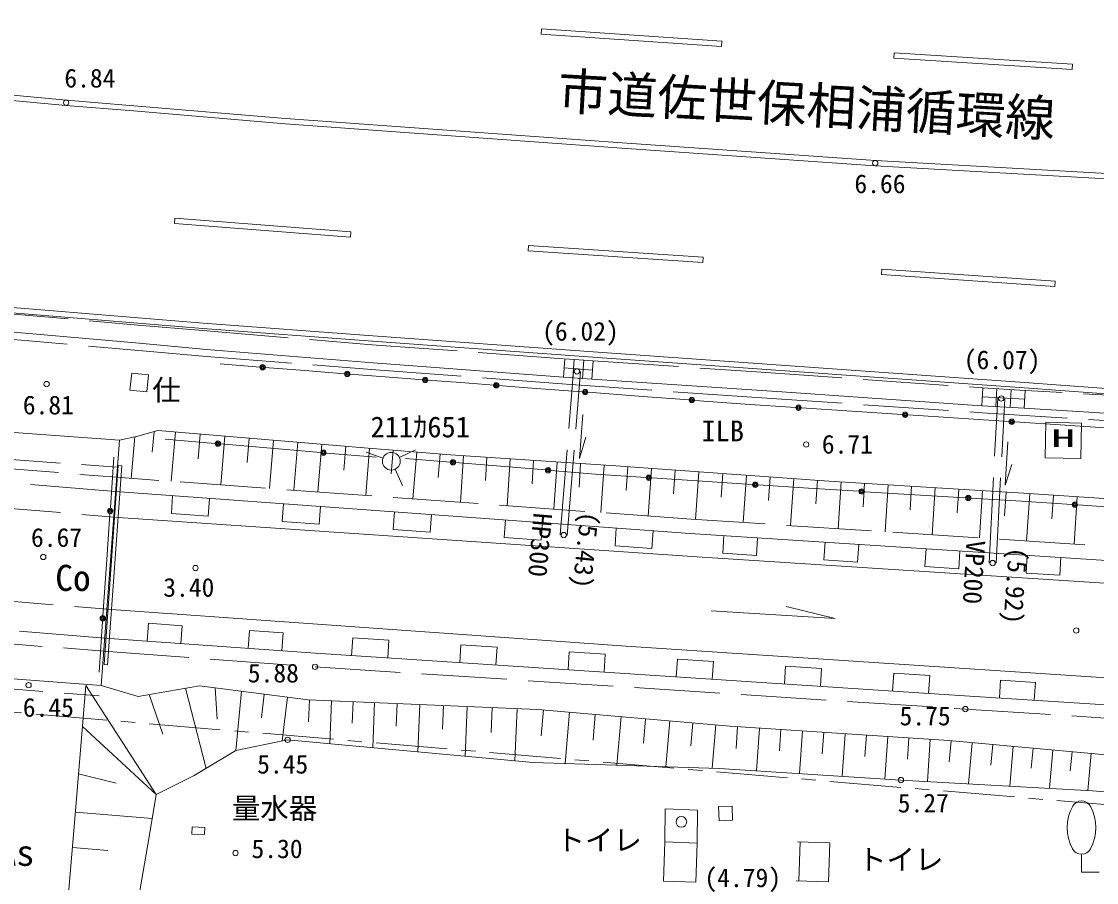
# Model space of a CAD drawing. Units: millimetres, scale not verified. Extents: x -85698 to 78302, y -59329 to 53471.
# Drawn here: x 6696 to 36908, y 5723 to 29928 of the extents above; entities that cross this region are included whole.
import ezdxf
from ezdxf.enums import TextEntityAlignment as Align

# ---------------------------------------------------------------- set-up
doc = ezdxf.new("R2010")
doc.units = ezdxf.units.MM
doc.header["$LTSCALE"] = 400
doc.linetypes.add('CHAIN1', pattern=[8, 5, -1, 1, -1])
doc.linetypes.add('DASHED', pattern=[7.5, 6, -1.5])
for name, color, linetype, lineweight in [('1-0_一 般', 7, 'Continuous', 9), ('1-2_躯体', 7, 'CHAIN1', 9), ('1-8_0', 8, 'Continuous', 13)]:
    doc.layers.add(name, color=color, linetype=linetype, lineweight=lineweight)
doc.styles.add('ＭＳ ゴシック', font='')
doc.styles.get('ＭＳ ゴシック').set_extended_font_data('MS Gothic')

msp = doc.modelspace()

# ---------------------------------------------------------------- linework, layer by layer
at = {"layer": '1-0_一 般'}
for p, q in [((21312.8, 29722.7), (21302.6, 29573)), ((26378.8, 29376.1), (21312.8, 29722.7)), ((21302.6, 29573), (26368.6, 29226.5)), ((26378.8, 29376.1), (26368.6, 29226.5)), ((31223.9, 29049.2), (31214.3, 28899.5)), ((36231.8, 28730.2), (31223.9, 29049.2)), ((31214.3, 28899.5), (36222.2, 28580.5)), ((36231.8, 28730.2), (36222.2, 28580.5)), ((11005.6, 24394.8), (10994.1, 24245.3)), ((10994.1, 24245.3), (15943, 23863.6)), ((15954.6, 24013.2), (11005.6, 24394.8)), ((15954.6, 24013.2), (15943, 23863.6)), ((20943.9, 23633.6), (20933.9, 23484)), ((25852.5, 23305), (20943.9, 23633.6)), ((20933.9, 23484), (25842.5, 23155.3)), ((25852.5, 23305), (25842.5, 23155.3)), ((30872, 22964.7), (30861.7, 22815.1)), ((35751, 22630.9), (30872, 22964.7)), ((30861.7, 22815.1), (35740.8, 22481.2)), ((35751, 22630.9), (35740.8, 22481.2)), ((13403.9, 20212.5), (12281.3, 20300.4)), ((22193, 19914.1), (22229.8, 20423.3)), ((22459.4, 19894.8), (22496.3, 20404)), ((13538.6, 20202), (14661.2, 20114.2)), ((15783.7, 20026.4), (14661.2, 20114.2)), ((15918.4, 20015.8), (17041, 19928)), ((21944.9, 20188), (22744.3, 20130.1)), ((17984, 19855.8), (17041, 19928)), ((18097.2, 19847.2), (19040.2, 19775)), ((19983.3, 19702.8), (19040.2, 19775)), ((20096.4, 19694.2), (21039.5, 19622)), ((22453.3, 19515.8), (21039.5, 19622)), ((22622.9, 19503), (24036.7, 19396.8)), ((25450.5, 19290.6), (24036.7, 19396.8)), ((33699.9, 19378.5), (34890.3, 19307)), ((34081.6, 19103.4), (34111.8, 19605.9)), ((34478.4, 19079.5), (34508.6, 19582.1)), ((25620.2, 19277.8), (27033.9, 19171.6)), ((28448.4, 19077.4), (27033.9, 19171.6)), ((28618.1, 19066.1), (30032.5, 18972)), ((31446.9, 18877.8), (30032.5, 18972)), ((31616.7, 18866.5), (33031.1, 18772.4)), ((34442.4, 18680.8), (33031.1, 18772.4)), ((34611.8, 18669.9), (36023.2, 18578.3)), ((37434.5, 18486.8), (36023.2, 18578.3)), ((9879, 18251.1), (9776.8, 17084.9)), ((10423.1, 18401.3), (10370.2, 17818.2)), ((12133.3, 18068.2), (10734, 18189.3)), ((11023.1, 18388.7), (10907.1, 17002.5)), ((11716.2, 18330.7), (11658.2, 17637.6)), ((12409.3, 18272.7), (12294.6, 16901.3)), ((13095, 18215.4), (13037.6, 17529.7)), ((13780.7, 18158), (13667.2, 16801.2)), ((12301.2, 18053.7), (13700.6, 17932.6)), ((15100, 17811.6), (13700.6, 17932.6)), ((14459.1, 18101.3), (14345.9, 16748.6)), ((15137.4, 18044.5), (15025.2, 16702.2)), ((15808.6, 17988.4), (15752.5, 17317.2)), ((16479.7, 17932.3), (16369.3, 16604.2)), ((17143.8, 17877), (17088.5, 17213)), ((17769.4, 17881.8), (17316.3, 17670.5)), ((9194.8, 16255.5), (9293.4, 17681.4)), ((15267.9, 17797.1), (16667.2, 17676)), ((16384.9, 17821.3), (16854.8, 17650.3)), ((18745.7, 17541.8), (17484.5, 17646.7)), ((17807.8, 17821.8), (17698.4, 16507.3)), ((18465, 17767.1), (18410.3, 17109.9)), ((18897, 17529.3), (20158.2, 17424.4)), ((19122.7, 17718.4), (19035, 16409.9)), ((19776.9, 17674.5), (19733.1, 17020.3)), ((20431.1, 17630.7), (20343, 16314.5)), ((21089.2, 17586.6), (21045.1, 16928.5)), ((21747.3, 17542.5), (21658.6, 16218.9)), ((9412.8, 17442.4), (9018, 11852.2)), ((9117.8, 11845.2), (9512.5, 17435.3)), ((9412.8, 17442.4), (9512.5, 17435.3)), ((17195.3, 17338.3), (17406.7, 16885.1)), ((21419.4, 17319.5), (20158.2, 17424.4)), ((21570.7, 17306.9), (22831.9, 17202)), ((22409.1, 17498.2), (22364.8, 16836.3)), ((23070.9, 17453.8), (22981.8, 16122.7)), ((23736.4, 17408.1), (23689.6, 16742.7)), ((24401.8, 17361.2), (24307.9, 16026.3)), ((25069.3, 17314.2), (25022.3, 16646.8)), ((25736.8, 17267.3), (25642.6, 15929.3)), ((24242.4, 17108.8), (22831.9, 17202)), ((24411.6, 17097.6), (25822.1, 17004.4)), ((27232.6, 16911.1), (25822.1, 17004.4)), ((26405.7, 17220.2), (26358.6, 16551.2)), ((27074.7, 17173.1), (26981, 15841.8)), ((27740.3, 17126.2), (27693.5, 16460.6)), ((28405.9, 17079.3), (28312.7, 15755)), ((29068.1, 17032.7), (29021.5, 16370.6)), ((29730.4, 16988.7), (29647.6, 15668)), ((30390.8, 16947.3), (30349.4, 16286.9)), ((25491.2, 15538.1), (9339.8, 16715.7)), ((27401.9, 16899.9), (28812.4, 16806.7)), ((30225, 16720.7), (28812.4, 16806.7)), ((30394.5, 16710.4), (31807.1, 16624.5)), ((31051.2, 16905.9), (30968.1, 15581.9)), ((31713.2, 16864.4), (31671.7, 16202.4)), ((33219.8, 16538.5), (31807.1, 16624.5)), ((32375.2, 16822.8), (32291.9, 15495.6)), ((33038.8, 16781.2), (32997.2, 16117.6)), ((33702.4, 16739.6), (33619, 15409.1)), ((34367.7, 16697.8), (34326, 16032.6)), ((35032.9, 16655.5), (34944.3, 15322.6)), ((33389.3, 16528.2), (34801.9, 16442.2)), ((36215.2, 16348.4), (34801.9, 16442.2)), ((35699.3, 16611.2), (35655, 15944.8)), ((36365.7, 16566.9), (36277.3, 15235.7)), ((36384.8, 16337.2), (37798.1, 16243.4)), ((9183, 16084.4), (9084.4, 14658.5)), ((9177.5, 16005.1), (9286.5, 15996)), ((9286.5, 15996), (25687.9, 14877)), ((8985.8, 13232.7), (9084.4, 14658.5)), ((9094.6, 13407), (8998.4, 13414.8)), ((23688.7, 12366.3), (9094.6, 13407)), ((8974, 13061.6), (8875.4, 11635.7)), ((9018, 11852.2), (9117.8, 11845.2)), ((10479.4, 8201), (8504.2, 11259)), ((8935.4, 11259.5), (9979.1, 10952)), ((11883.5, 8930.6), (11301.9, 11181.9)), ((12142.8, 11193.3), (12195.5, 10314.9)), ((10284.6, 11005.1), (10665.5, 9896.7)), ((12717, 9430.8), (12875.7, 11099.3)), ((13514.2, 11017.5), (13437.8, 10350.3)), ((14176.5, 10932.6), (14018.8, 9702.1)), ((14757.2, 10858.1), (21205.9, 10591.5)), ((14792, 10856.7), (14766.4, 10236.9)), ((15411.8, 10831.1), (15361.9, 9624.1)), ((16015.3, 10806.1), (15990.3, 10202.6)), ((16618.8, 10781.1), (16566.3, 9512)), ((17253.3, 10754.9), (17227.1, 10120.4)), ((17887.9, 10728.7), (17832.7, 9394.2)), ((18555.1, 10701.1), (18527.5, 10033.8)), ((19222.3, 10673.5), (19164.3, 9270.3)), ((19923.9, 10644.5), (19894.9, 9942.9)), ((20625.5, 10615.5), (20564.5, 9140)), ((21362.7, 10577.8), (21298.7, 9842.2)), ((22098.3, 10513.8), (21972.2, 9064.2)), ((22823.1, 10450.7), (22760, 9725.9)), ((23547.9, 10387.7), (23428.7, 9018)), ((24232.7, 10328.1), (24173.1, 9643.2)), ((10479.4, 8201), (8408.7, 10108.4)), ((24917.5, 10268.5), (24804.9, 8974.3)), ((25564.6, 10212.2), (25508.3, 9565.1)), ((26211.7, 10155.8), (26105.3, 8933)), ((26823.4, 10106.9), (26782.7, 9494.5)), ((27435.8, 10066.1), (27355.6, 8860.4)), ((28038.6, 10026.1), (27998.6, 9423.2)), ((28641.5, 9986), (28561.6, 8784.4)), ((21072.3, 9092.8), (14174.8, 9734.6)), ((29242.3, 9946), (29202.4, 9345.2)), ((29843.1, 9906.1), (29763.5, 8708.6)), ((30441.8, 9866.3), (30402, 9267.5)), ((31040.6, 9826.5), (30961.2, 8633.1)), ((31637.2, 9786.8), (31597.6, 9190.1)), ((32233.9, 9747.1), (32155.2, 8563.2)), ((32825.7, 9706.2), (32771.9, 9115.4)), ((33416.5, 9652.3), (33311.4, 8498.7)), ((33993.3, 9599.8), (33940.8, 9023)), ((34570.1, 9547.2), (34468.7, 8434.2)), ((35126.7, 9496.5), (35075.9, 8940)), ((35683.2, 9445.7), (35585.3, 8371.9)), ((36220.1, 9396.8), (36171.2, 8859.9)), ((36757, 9347.9), (36662.6, 8311.8)), ((8298.6, 8781.7), (9352.6, 8517.2)), ((8209.3, 7704.7), (10368.4, 7525.5)), ((25689.8, 6830), (25692.7, 7759)), ((8126.2, 6710.4), (9120.5, 6627.3)), ((29414.1, 6837.7), (28504.7, 6870.8)), ((28578.9, 6869.6), (28538.9, 5770.4)), ((36486.5, 6516.6), (36485.7, 6016.6)), ((36485.7, 6016.6), (36985.7, 6015.7))]:
    msp.add_line(p, q, dxfattribs=at)
at = {"layer": '1-0_一 般', "linetype": 'DASHED'}
for p, q in [((21834.5, 15497.9), (22207.3, 20100.9)), ((22033.8, 15481.7), (22406.6, 20084.8)), ((33889.3, 14708.5), (34131.2, 19334.8)), ((34089, 14698.1), (34330.9, 19324.4)), ((5385.6, 17684), (9366.8, 17403.5)), ((5348.3, 17437), (9369.4, 17114.6)), ((9339.8, 16715.7), (5314.5, 17038.4)), ((5399.8, 16320.2), (9177.5, 16005.1)), ((5197.2, 13724), (8998.4, 13414.8)), ((9034.5, 12596.6), (5016.8, 12916.7)), ((4881.1, 12546.8), (9007.2, 12228.7)), ((4904.9, 11279.9), (8882.4, 10971.9))]:
    msp.add_line(p, q, dxfattribs=at)
at = {"layer": '1-0_一 般'}
for points in [[(37533.6, 25633.3), (30696.4, 26024.2), (23575.2, 26517.7), (18384.8, 26887.2), (14118.2, 27203.7), (9852.5, 27561.3), (7958.1, 27717.8), (5039.3, 27991.7), (214.3, 28459.2), (-4755.2, 28941), (-8478.6, 29343.9), (-11765.3, 29689.9), (-20675, 30689.7), (-25891.1, 31341.1), (-29942.7, 31877.2), (-33859.7, 32403.7), (-38740.9, 33065.1), (-43482.6, 33708.7), (-49108.1, 34483.4), (-55728.1, 35352), (-58931.5, 35801.8)], [(-25910.2, 31192.3), (-20692.7, 30540.7), (-11781.6, 29540.8), (-8494.5, 29194.7), (-4770.5, 28791.8), (199.9, 28309.9), (5025.1, 27842.4), (7945, 27568.3), (9840.1, 27411.8), (14106.3, 27054.2), (18373.9, 26737.6), (23564.7, 26368), (30686.9, 25874.5), (37523, 25483.7), (42329.3, 25075), (47417.8, 24673.4), (54009.8, 24122.5), (58198.2, 23768.6), (62381.8, 23406.9), (65978.9, 23104.6), (71310.5, 22731.7)], [(-60116.6, 29924), (-50206.8, 28556.1), (-42537, 27501.3), (-37484.3, 26802), (-34464.8, 26402.2), (-28496.8, 25598.6), (-22294.2, 24759.6), (-18937.8, 24348), (-14422.3, 23844.4), (-10247.6, 23381.7), (-6118.1, 22940.8), (-2327.5, 22550.9), (3668.9, 21966), (5626.1, 21807.1), (11790, 21298.3), (16562.5, 20939.5), (22754.2, 20489.7), (27370.9, 20163), (34875.1, 19627.1), (38962.1, 19328.1), (48949.4, 18546), (54205.1, 18090.8), (60312.4, 17515.2), (68854.4, 16736.8)], [(68868, 16886.2), (60326.3, 17664.6), (54218.6, 18240.2), (48961.7, 18695.5), (38973.4, 19477.7), (34885.9, 19776.7), (27381.6, 20312.6), (22764.9, 20639.3), (16573.5, 21089.1), (11801.8, 21447.8), (5638.4, 21956.6), (3682.2, 22115.4), (-2312.5, 22700.2), (-6102.4, 23090), (-10231.4, 23530.8), (-14405.7, 23993.5), (-18920.3, 24497), (-22275.1, 24908.4), (-28476.8, 25747.2), (-34444.9, 26550.9), (-37464.1, 26950.6), (-42516.5, 27649.9), (-50186.3, 28704.7), (-60096.1, 30072.5)], [(21926.5, 19933.4), (16580.8, 20336), (11895.2, 20710.1), (9896.7, 20891.6), (5605.4, 21270.1), (3620.5, 21450.9), (-2317.4, 22036.1), (-6248.6, 22418.7)], [(22725.9, 19875.5), (28067, 19512.9), (33684.9, 19127.2)], [(34875.2, 19055.7), (38960.5, 18801.1), (43221.5, 18506)], [(22474.2, 18882.8), (22377.4, 17646.2), (22553.4, 18246.3)], [(18755.1, 17743), (16439.3, 17935.6), (10524.8, 18430.3), (9963, 18269.8), (9446.4, 18154.5)], [(34415.9, 18108), (34340.7, 16891.9), (34524.6, 17475)], [(47156.2, 15761.7), (40650.9, 16282.1), (34856.1, 16667.2), (29387.7, 17010.2), (23395.6, 17432.1), (18755.1, 17743)], [(10944, 16598.7), (10907.6, 16100.1), (11946.7, 16024.3), (11983.1, 16523)], [(14061.2, 16371.5), (14024.9, 15872.8), (15064, 15797), (15100.3, 16295.7)], [(17178.5, 16144.2), (17142.1, 15645.5), (18181.2, 15569.7), (18217.6, 16068.4)], [(20295.8, 15916.9), (20259.4, 15418.2), (21298.5, 15342.5), (21334.8, 15841.2)], [(23413, 15689.6), (23376.7, 15191), (24415.7, 15115.2), (24452.1, 15613.9)], [(25491.2, 15538.1), (42538.1, 14426.7), (55302.7, 13639.5)], [(26438.2, 15476.4), (26405.7, 14977.4), (27352.8, 14915.7), (27385.3, 15414.6)], [(29279.4, 15291.1), (29246.9, 14792.2), (30193.9, 14730.5), (30226.4, 15229.4)], [(25687.9, 14877), (42650, 13786.8), (59854.2, 12686.3)], [(32120.6, 15105.9), (32088, 14607), (33035.1, 14545.2), (33067.6, 15044.2)], [(34961.7, 14920.7), (34929.2, 14421.7), (35876.2, 14360), (35908.8, 14858.9)], [(26078.5, 13359.4), (29560.3, 13141.4), (28187.4, 13478.7)], [(11177, 12442.9), (11212.7, 12941.6), (10266.6, 13009.5), (10230.8, 12510.7)], [(14015.5, 12239.3), (14051.3, 12738), (13105.1, 12805.8), (13069.3, 12307.1)], [(33202.4, 10974.5), (14961.7, 12171.4), (9034.5, 12596.6)], [(16988.4, 12038.4), (17021.2, 12537.3), (16007.8, 12603.8), (15975.1, 12104.9)], [(20028.6, 11838.9), (20061.3, 12337.8), (19047.9, 12404.3), (19015.2, 11905.4)], [(23068.7, 11639.4), (23101.4, 12138.4), (22088, 12204.9), (22055.3, 11705.9)], [(54333.9, 10322.8), (42575.5, 11117.3), (23688.7, 12366.3)], [(26108.8, 11440), (26141.5, 11938.9), (25128.1, 12005.4), (25095.4, 11506.5)], [(29148.9, 11240.5), (29181.6, 11739.4), (28168.3, 11805.9), (28135.5, 11307)], [(8504.2, 11259), (8193.4, 7513.4), (7851.8, 3428.9), (7449, -2051.9), (7095.1, -2164.6), (4636.4, -2037), (4764, 1114.4), (5036.4, 5862.6), (5348.2, 11508.4)], [(32189, 11041), (32221.8, 11539.9), (31208.4, 11606.4), (31175.6, 11107.5)], [(14757.2, 10858.1), (11696.8, 11250.5), (9979.1, 10952)], [(35161, 10848.4), (35193.2, 11347.3), (34213.8, 11410.4), (34181.7, 10911.4)], [(48438.3, 9992.3), (44954.2, 10217.5), (33202.4, 10974.5)], [(38308.6, 9206.5), (32762, 9712), (26616.1, 10120.6), (21205.9, 10591.5)], [(7581.3, -252.1), (8735.3, 973.6), (9683, 3527.5), (10292.7, 7065.3), (10479.4, 8201), (11551.4, 8731.3), (12717, 9430.8), (14174.8, 9734.6)], [(21072.3, 9092.8), (26302.9, 8926.8), (31412.9, 8604.6), (36792.7, 8304.5)], [(36792.7, 8304.5), (45360.5, 7570.9), (50516, 7177.9), (58109.6, 6542.5)], [(24780.3, 6863.1), (24787.9, 7790.4), (25692.7, 7759)], [(28464.7, 5771.5), (29374.1, 5738.5), (29414.1, 6837.7)]]:
    msp.add_lwpolyline(points, dxfattribs=at)
at = {"layer": '1-0_一 般', "linetype": 'DASHED'}
for points in [[(-6075.7, 22914.5), (-2276.6, 22534.2), (3686.3, 21959.1), (5617.1, 21778.8), (9963.3, 21393.1), (11796.1, 21238.9), (16542.4, 20841.6), (21963.4, 20442.6)], [(-6160.3, 22202.5), (-2470.7, 21834.4), (3608, 21258.6), (5592.6, 21068.3), (9879.2, 20688.3), (11892.9, 20510.9), (16656.9, 20132.7), (22014.3, 19730.1)], [(22762.3, 20384.8), (27356.1, 20080.2), (33715, 19629.7)], [(22014.3, 19730.1), (27364.8, 19355.5), (33697.8, 18928.8)], [(43263.9, 19021.4), (38936.1, 19318.7), (34917.4, 19557.6)], [(68774.4, 15985.3), (64282, 16402), (59041.9, 16892.8), (54128.3, 17342.5), (48938.9, 17811.7), (43293, 18284.2), (39077.1, 18589.5), (33697.8, 18928.8)], [(48389, 14466.6), (42563.4, 14825.9), (25518.7, 15937.2), (9369.4, 17114.6)], [(9007.2, 12228.7), (14945.8, 11785.6), (33225, 10598.1)], [(33225, 10598.1), (44885.5, 9844.5), (48419.7, 9613.8)]]:
    msp.add_lwpolyline(points, dxfattribs=at)
at = {"layer": '1-0_一 般'}
for points in [[(21926.5, 19933.4), (22725.9, 19875.5), (22762.8, 20384.7), (21963.4, 20442.6)], [(10269.8, 19990.1), (9792.5, 20040.9), (9741.7, 19563.6), (10219, 19512.8)], [(33684.9, 19127.2), (34875.2, 19055.7), (34905.4, 19558.3), (33715, 19629.7)], [(4963.5, 11565.4), (8935.4, 11259.5), (9446.4, 18154.5), (5441.6, 18445.9)], [(35465.6, 17659.7), (36465.4, 17638.7), (36486.3, 18638.5), (35486.6, 18659.5)], [(26681.8, 7472.3), (26666.1, 7872), (26286.4, 7857.1), (26302.1, 7457.4)], [(11484.3, 7085), (11844, 7070.1), (11852.3, 7269.9), (11492.6, 7284.8)], [(25689.8, 6830), (24780.4, 6863.1), (24740.5, 5763.8), (25649.8, 5730.7)]]:
    msp.add_lwpolyline(points, close=True, dxfattribs=at)
for centre, radius in [((13471.2, 20207.3), 75), ((13471.2, 20207.3), 49.5), ((13471.2, 20207.3), 24.5), ((15851.1, 20021.1), 75), ((15851.1, 20021.1), 49.5), ((15851.1, 20021.1), 24.5), ((18040.6, 19851.5), 75), ((18040.6, 19851.5), 49.5), ((18040.6, 19851.5), 24.5), ((20039.9, 19698.5), 75), ((20039.9, 19698.5), 49.5), ((20039.9, 19698.5), 24.5), ((22538.1, 19509.4), 75), ((22538.1, 19509.4), 49.5), ((22538.1, 19509.4), 24.5), ((25535.3, 19284.2), 75), ((25535.3, 19284.2), 49.5), ((25535.3, 19284.2), 24.5), ((28533.2, 19071.8), 75), ((28533.2, 19071.8), 49.5), ((28533.2, 19071.8), 24.5), ((31531.8, 18872.2), 75), ((31531.8, 18872.2), 49.5), ((31531.8, 18872.2), 24.5), ((34527.1, 18675.3), 75), ((34527.1, 18675.3), 49.5), ((34527.1, 18675.3), 24.5), ((12217.3, 18061), 75), ((12217.3, 18061), 49.5), ((12217.3, 18061), 24.5), ((15183.9, 17804.3), 75), ((15183.9, 17804.3), 49.5), ((15183.9, 17804.3), 24.5), ((17089.7, 17564.8), 250), ((18821.4, 17535.5), 75), ((18821.4, 17535.5), 49.5), ((18821.4, 17535.5), 24.5), ((21495, 17313.2), 75), ((21495, 17313.2), 49.5), ((21495, 17313.2), 24.5), ((24327, 17103.2), 75), ((24327, 17103.2), 49.5), ((24327, 17103.2), 24.5), ((27317.2, 16905.5), 75), ((27317.2, 16905.5), 49.5), ((27317.2, 16905.5), 24.5), ((30309.8, 16715.6), 75), ((30309.8, 16715.6), 49.5), ((30309.8, 16715.6), 24.5), ((33304.5, 16533.3), 75), ((33304.5, 16533.3), 49.5), ((33304.5, 16533.3), 24.5), ((36300, 16342.8), 75), ((36300, 16342.8), 49.5), ((36300, 16342.8), 24.5), ((9188.9, 16169.9), 75), ((9188.9, 16169.9), 49.5), ((9188.9, 16169.9), 24.5), ((8979.9, 13147.1), 75), ((8979.9, 13147.1), 49.5), ((8979.9, 13147.1), 24.5), ((25242.1, 7427.2), 150)]:
    msp.add_circle(centre, radius, dxfattribs=at)
for centre, radius, start, end in [((37354.4, 7265.1), 1267.7, 151.65504, 208.15398), ((36488.5, 7733.2), 283.3, 27.977, 151.83202), ((35612.8, 7268), 1275, 331.83202, 27.977), ((36487, 6799.9), 283.3, 207.977, 331.83202)]:
    msp.add_arc(centre, radius, start, end, dxfattribs=at)
at = {"layer": '1-2_躯体'}
msp.add_lwpolyline([(48558, -38159), (50542.8, 6778.7), (-20360.3, 12782)], dxfattribs=at)
at = {"layer": '1-8_0'}
for centre in [(7951.5, 27643), (30691.7, 25949.3), (22307, 20092.9), (7401.1, 19736.5), (34231, 19329.6), (28748.2, 18036.8), (21934.1, 15489.8), (7308.5, 14873.9), (11586.5, 14564.1), (33989.2, 14703.3), (36338.4, 12807.5), (14945.8, 11785.6), (6895.6, 11271.9), (33225, 10598.1), (14174.8, 9734.6), (31412.9, 8604.6), (12710.4, 6550.4)]:
    msp.add_circle(centre, 75, dxfattribs=at)

# ---------------------------------------------------------------- texts
at = {"layer": '1-0_一 般', "style": 'ＭＳ ゴシック'}
for s, height, rotation, p in [('市道佐世保相浦循環線', 1026, 356.759, (21729.5, 27163.2)), ('HP300', 527.9, 265.25, (20926.5, 16138.9)), ('VP200', 527.9, 266.771, (33097.6, 15365.7))]:
    msp.add_text(s, height=height, rotation=rotation, dxfattribs=at).set_placement(p, align=Align.BOTTOM_LEFT)
for s, height, p in [('仕', 586.5, (10369, 19096.8)), ('211ｶ651', 586.5, (16504.8, 18061.5)), ('ILB', 586.5, (25805, 17948.1)), ('Co', 733.1, (7644.5, 13700.5)), ('量水器', 586.5, (12608.1, 7339)), ('トイレ', 586.5, (21732, 6446.4)), ('As', 733.1, (6055.8, 5972.5)), ('トイレ', 586.5, (30205.9, 5900.8))]:
    msp.add_text(s, height=height, dxfattribs=at).set_placement(p, align=Align.BOTTOM_LEFT)
at = {"layer": '1-0_一 般', "style": 'ＭＳ ゴシック', "width": 2}
msp.add_text('H', height=498.5, dxfattribs=at).set_placement((35635.2, 17814.1), align=Align.BOTTOM_LEFT)
at = {"layer": '1-8_0', "color": 7, "style": 'ＭＳ ゴシック'}
for s, p in [('6.84', (7900.4, 27912.6)), ('6.66', (30104.8, 24943.1)), ('(6.02)', (21328.2, 20796.8)), ('(6.07)', (33178.6, 19994.6)), ('6.81', (6733.1, 18724.5)), ('6.71', (29187.8, 17621.3)), ('6.67', (6962.7, 14999.8)), ('3.40', (10680.2, 13597.5)), ('5.88', (13056.5, 11189.3)), ('6.45', (6733, 10223.9)), ('5.75', (31373.2, 9982.2)), ('5.45', (13319, 8627.8)), ('5.27', (31322.5, 7535.5)), ('5.30', (13159.8, 6249.8)), ('(4.79)', (25889.3, 5435))]:
    msp.add_text(s, height=527.9, dxfattribs=at).set_placement(p, align=Align.BOTTOM_LEFT)
for s, rotation, p in [('(5.43)', 264.004, (22251.7, 16179.1)), ('(5.92)', 265.841, (34290.2, 15166.7))]:
    msp.add_text(s, height=527.9, rotation=rotation, dxfattribs=at).set_placement(p, align=Align.BOTTOM_LEFT)

doc.saveas('drawing.dxf')
